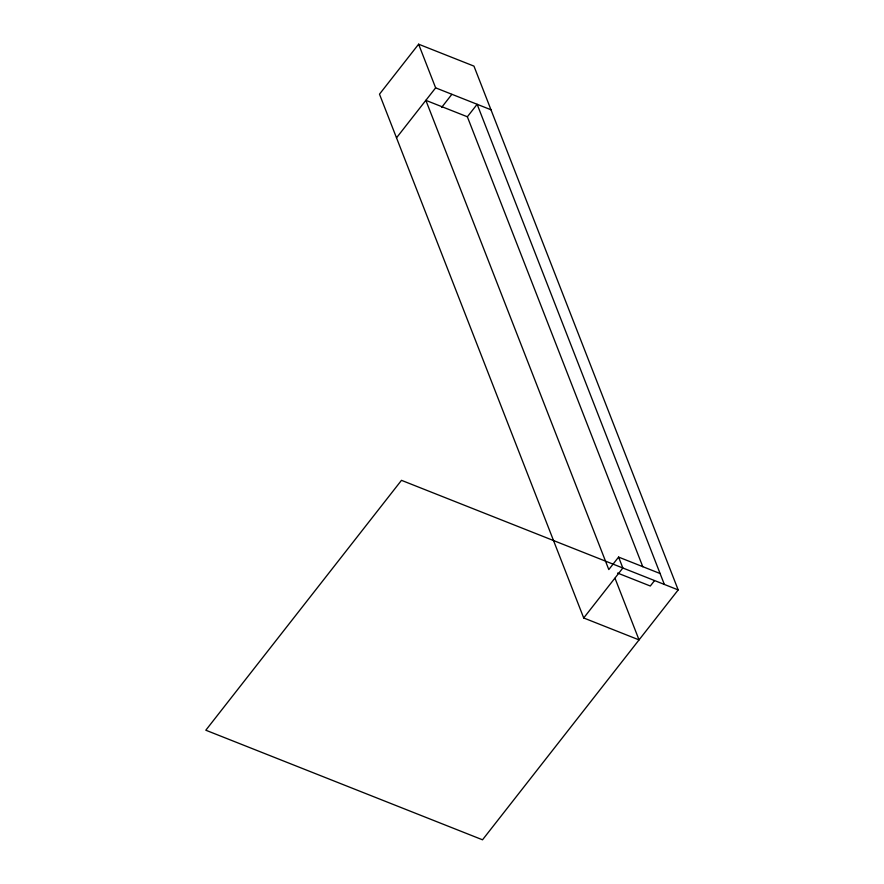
<?xml version="1.0" encoding="UTF-8"?>
<svg xmlns="http://www.w3.org/2000/svg" width="884" height="884" viewBox="0 0 884 884"><rect width="100%" height="100%" fill="white"/><g stroke="black" fill="none" stroke-linecap="round" stroke-linejoin="round"><path stroke-width="1.33" d="M678.183 589.915L401.48 480.332L205.817 730.217L482.52 839.8L678.183 589.915L473.957 66.112L418.618 44.2L379.49 94.179L583.705 617.971L639.044 639.894L615.021 578.269M396.507 137.827L435.635 87.847L418.618 44.2M441.635 107.406L451.834 94.367M642.79 566.732L467.36 116.776L477.139 104.29L664.348 584.434M660.094 573.528L618.59 557.086L608.8 569.583L425.856 100.345L467.36 116.776M583.705 617.971L622.844 568.003L618.59 557.086M654.381 580.81L650.304 586.015L617.607 573.064M435.635 87.847L490.974 109.771"/></g></svg>
